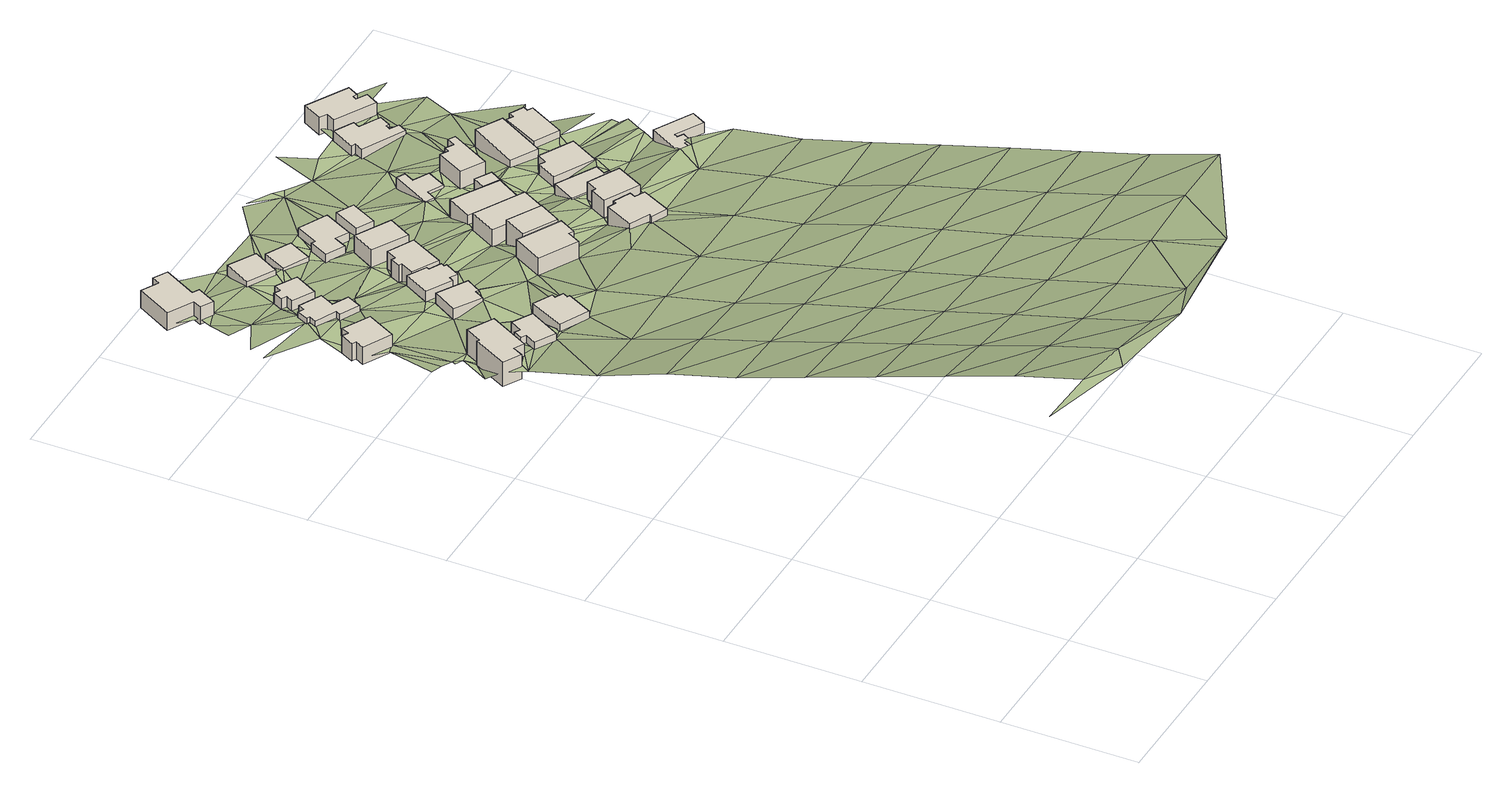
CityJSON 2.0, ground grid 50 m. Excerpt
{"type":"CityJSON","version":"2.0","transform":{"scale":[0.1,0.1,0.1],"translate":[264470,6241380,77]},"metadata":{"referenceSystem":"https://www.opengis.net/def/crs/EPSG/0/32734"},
"CityObjects":{
"building1":{"type":"Building","attributes":{"address":"8A Cloete Road Universtity Estate Cape Town","building":"house","building:levels":3,"building_height":9.7,"plus_code":"4FRW3F62+4Q5","ground_height":96.62,"roof_height":106.32},"geometry":[{"type":"Solid","lod":"1","boundaries":[[[[0,1,2,3]],[[1,4,5,2]],[[4,6,7,5]],[[6,8,9,7]],[[8,10,11,9]],[[10,12,13,11]],[[12,14,15,13]],[[14,0,3,15]],[[3,2,5,7,9,11,13,15]],[[14,12,10,8,6,4,1,0]]]]}]},
"building2":{"type":"Building","attributes":{"address":"19 Haig Road University Estate Cape Town","building":"house","building:levels":2,"building_height":6.9,"plus_code":"4FRW3F62+7Q8","ground_height":91.01,"roof_height":97.91},"geometry":[{"type":"Solid","lod":"1","boundaries":[[[[16,17,18,19]],[[17,20,21,18]],[[20,22,23,21]],[[22,24,25,23]],[[24,26,27,25]],[[26,28,29,27]],[[28,30,31,29]],[[30,16,19,31]],[[19,18,21,23,25,27,29,31]],[[30,28,26,24,22,20,17,16]]]]}]},
"building3":{"type":"Building","attributes":{"address":"8 Cloete Road Universtity Estate Cape Town","building":"house","building:levels":2,"building_height":6.9,"plus_code":"4FRW3F62+3VC","ground_height":96.92,"roof_height":103.82},"geometry":[{"type":"Solid","lod":"1","boundaries":[[[[32,33,34,35]],[[33,36,37,34]],[[36,38,39,37]],[[38,40,41,39]],[[40,42,43,41]],[[42,44,45,43]],[[44,46,47,45]],[[46,32,35,47]],[[35,34,37,39,41,43,45,47]],[[46,44,42,40,38,36,33,32]]]]}]},
"building4":{"type":"Building","attributes":{"address":"Cloete Road Universtity Estate Cape Town","building":"house","building:levels":2,"building_height":6.9,"plus_code":"4FRW3F62+3W7","ground_height":96.92,"roof_height":103.82},"geometry":[{"type":"Solid","lod":"1","boundaries":[[[[48,49,50,51]],[[49,52,53,50]],[[52,54,55,53]],[[54,56,57,55]],[[56,58,59,57]],[[58,60,61,59]],[[60,62,63,61]],[[62,48,51,63]],[[51,50,53,55,57,59,61,63]],[[62,60,58,56,54,52,49,48]]]]}]},
"building5":{"type":"Building","attributes":{"address":"17 Haig Road University Estate Cape Town","building":"house","building:levels":1,"building_height":4.1,"plus_code":"4FRW3F62+8RW","ground_height":88.44,"roof_height":92.54},"geometry":[{"type":"Solid","lod":"1","boundaries":[[[[64,65,66,67]],[[65,68,69,66]],[[68,70,71,69]],[[70,72,73,71]],[[72,74,75,73]],[[74,76,77,75]],[[76,78,79,77]],[[78,80,81,79]],[[80,82,83,81]],[[82,84,85,83]],[[84,86,87,85]],[[86,64,67,87]],[[67,66,69,71,73,75,77,79,81,83,85,87]],[[86,84,82,80,78,76,74,72,70,68,65,64]]]]}]},
"building6":{"type":"Building","attributes":{"address":"32 Rhodes Avenue University Estate Cape Town","building":"house","building:levels":2,"building_height":6.9,"plus_code":"4FRW3F62+GQG","ground_height":83.82,"roof_height":90.72},"geometry":[{"type":"Solid","lod":"1","boundaries":[[[[88,89,90,91]],[[89,92,93,90]],[[92,94,95,93]],[[94,96,97,95]],[[96,98,99,97]],[[98,100,101,99]],[[100,102,103,101]],[[102,104,105,103]],[[104,106,107,105]],[[106,88,91,107]],[[91,90,93,95,97,99,101,103,105,107]],[[106,104,102,100,98,96,94,92,89,88]]]]}]},
"building7":{"type":"Building","attributes":{"address":"18 Cloete Road University Estate Cape Town","building":"house","building:levels":1,"building_height":4.1,"plus_code":"4FRW3F62+6W3","ground_height":93.37,"roof_height":97.47},"geometry":[{"type":"Solid","lod":"1","boundaries":[[[[108,109,110,111]],[[109,112,113,110]],[[112,114,115,113]],[[114,116,117,115]],[[116,118,119,117]],[[118,108,111,119]],[[111,110,113,115,117,119]],[[118,116,114,112,109,108]]]]}]},
"building8":{"type":"Building","attributes":{"address":"15 Haig Road University Estate Cape Town","building":"house","building:levels":1,"building_height":4.1,"plus_code":"4FRW3F62+9VR","ground_height":87.61,"roof_height":91.71},"geometry":[{"type":"Solid","lod":"1","boundaries":[[[[120,121,122,123]],[[121,124,125,122]],[[124,126,127,125]],[[126,128,129,127]],[[128,130,131,129]],[[130,132,133,131]],[[132,134,135,133]],[[134,120,123,135]],[[123,122,125,127,129,131,133,135]],[[134,132,130,128,126,124,121,120]]]]}]},
"building9":{"type":"Building","attributes":{"address":"16 Fryde Road University Estate Cape Town","building":"house","building:levels":1,"building_height":4.1,"plus_code":"4FRW3F62+6WX","ground_height":93.37,"roof_height":97.47},"geometry":[{"type":"Solid","lod":"1","boundaries":[[[[136,137,138,139]],[[137,140,141,138]],[[140,142,143,141]],[[142,144,145,143]],[[144,146,147,145]],[[146,148,149,147]],[[148,150,151,149]],[[150,152,153,151]],[[152,154,155,153]],[[154,136,139,155]],[[139,138,141,143,145,147,149,151,153,155]],[[154,152,150,148,146,144,142,140,137,136]]]]}]},
"building10":{"type":"Building","attributes":{"address":"34 Haig Road University Estate Cape Town","building":"house","building:levels":1,"building_height":4.1,"plus_code":"4FRW3F62+FV9","ground_height":84.83,"roof_height":88.93},"geometry":[{"type":"Solid","lod":"1","boundaries":[[[[156,157,158,159]],[[157,160,161,158]],[[160,162,163,161]],[[162,156,159,163]],[[159,158,161,163]],[[162,160,157,156]]]]}]},
"building11":{"type":"Building","attributes":{"address":"14 Fryde Road University Estate Cape Town","building":"house","building:levels":2,"building_height":6.9,"plus_code":"4FRW3F62+7XM","ground_height":90.07,"roof_height":96.97},"geometry":[{"type":"Solid","lod":"1","boundaries":[[[[164,165,166,167]],[[165,168,169,166]],[[168,170,171,169]],[[170,172,173,171]],[[172,174,175,173]],[[174,176,177,175]],[[176,178,179,177]],[[178,164,167,179]],[[167,166,169,171,173,175,177,179]],[[178,176,174,172,170,168,165,164]]]]}]},
"building12":{"type":"Building","attributes":{"address":"University Estate Cape Town","building":"house","building:levels":1,"building_height":4.1,"plus_code":"4FRW3F62+CXJ","ground_height":83.81,"roof_height":87.91},"geometry":[{"type":"Solid","lod":"1","boundaries":[[[[180,181,182,183]],[[181,184,185,182]],[[184,186,187,185]],[[186,180,183,187]],[[183,182,185,187]],[[186,184,181,180]]]]}]},
"building13":{"type":"Building","attributes":{"address":"23 Fryde Road University Estate Cape Town","building":"house","building:levels":2,"building_height":6.9,"plus_code":"4FRW3F63+43J","ground_height":97.37,"roof_height":104.27},"geometry":[{"type":"Solid","lod":"1","boundaries":[[[[188,189,190,191]],[[189,192,193,190]],[[192,194,195,193]],[[194,196,197,195]],[[196,198,199,197]],[[198,188,191,199]],[[191,190,193,195,197,199]],[[198,196,194,192,189,188]]]]}]},
"building14":{"type":"Building","attributes":{"address":"12 Fryde Road University Estate Cape Town","building":"house","building:levels":2,"building_height":6.9,"plus_code":"4FRW3F63+82J","ground_height":90.07,"roof_height":96.97},"geometry":[{"type":"Solid","lod":"1","boundaries":[[[[200,201,202,203]],[[201,204,205,202]],[[204,206,207,205]],[[206,200,203,207]],[[203,202,205,207]],[[206,204,201,200]]]]}]},
"building15":{"type":"Building","attributes":{"address":"University Estate Cape Town","building":"house","building:levels":1,"building_height":4.1,"plus_code":"4FRW3F63+C22","ground_height":85.43,"roof_height":89.53},"geometry":[{"type":"Solid","lod":"1","boundaries":[[[[208,209,210,211]],[[209,212,213,210]],[[212,214,215,213]],[[214,216,217,215]],[[216,218,219,217]],[[218,220,221,219]],[[220,222,223,221]],[[222,208,211,223]],[[211,210,213,215,217,219,221,223]],[[222,220,218,216,214,212,209,208]]]]}]},
"building16":{"type":"Building","attributes":{"address":"21 Fryde Road University Estate Cape Town","building":"house","building:levels":3,"building_height":9.7,"plus_code":"4FRW3F63+53H","ground_height":92.98,"roof_height":102.68},"geometry":[{"type":"Solid","lod":"1","boundaries":[[[[224,225,226,227]],[[225,228,229,226]],[[228,230,231,229]],[[230,224,227,231]],[[227,226,229,231]],[[230,228,225,224]]]]}]},
"building17":{"type":"Building","attributes":{"address":"19 Fryde Road University Estate Cape Town","building":"house","building:levels":2,"building_height":6.9,"plus_code":"4FRW3F63+647","ground_height":92.33,"roof_height":99.23},"geometry":[{"type":"Solid","lod":"1","boundaries":[[[[232,233,234,235]],[[233,236,237,234]],[[236,238,239,237]],[[238,232,235,239]],[[235,234,237,239]],[[238,236,233,232]]]]}]},
"building18":{"type":"Building","attributes":{"address":"40 Fryde Road University Estate Cape Town","building":"house","building:levels":1,"building_height":4.1,"plus_code":"4FRW3F63+93V","ground_height":85.43,"roof_height":89.53},"geometry":[{"type":"Solid","lod":"1","boundaries":[[[[240,241,242,243]],[[241,244,245,242]],[[244,246,247,245]],[[246,240,243,247]],[[243,242,245,247]],[[246,244,241,240]]]]}]},
"building19":{"type":"Building","attributes":{"address":"20 Baris Road University Estate Cape Town","building":"house","building:levels":2,"building_height":6.9,"plus_code":"4FRW3F63+35G","ground_height":96.69,"roof_height":103.59},"geometry":[{"type":"Solid","lod":"1","boundaries":[[[[248,249,250,251]],[[249,252,253,250]],[[252,254,255,253]],[[254,256,257,255]],[[256,258,259,257]],[[258,260,261,259]],[[260,262,263,261]],[[262,264,265,263]],[[264,266,267,265]],[[266,248,251,267]],[[251,250,253,255,257,259,261,263,265,267]],[[266,264,262,260,258,256,254,252,249,248]]]]}]},
"building20":{"type":"Building","attributes":{"address":"15 Fryde Road University Estate Cape Town","building":"house","building:levels":2,"building_height":6.9,"plus_code":"4FRW3F63+749","ground_height":89.05,"roof_height":95.95},"geometry":[{"type":"Solid","lod":"1","boundaries":[[[[268,269,270,271]],[[269,272,273,270]],[[272,274,275,273]],[[274,268,271,275]],[[271,270,273,275]],[[274,272,269,268]]]]}]},
"building21":{"type":"Building","attributes":{"address":"18 Baris Road University Estate Cape Town","building":"house","building:levels":2,"building_height":6.9,"plus_code":"4FRW3F63+46C","ground_height":96.69,"roof_height":103.59},"geometry":[{"type":"Solid","lod":"1","boundaries":[[[[276,277,278,279]],[[277,280,281,278]],[[280,282,283,281]],[[282,284,285,283]],[[284,286,287,285]],[[286,276,279,287]],[[279,278,281,283,285,287]],[[286,284,282,280,277,276]]]]}]},
"building22":{"type":"Building","attributes":{"address":"16 Baris Road University Estate Cape Town","building":"house","building:levels":1,"building_height":4.1,"plus_code":"4FRW3F63+565","ground_height":92.33,"roof_height":96.43},"geometry":[{"type":"Solid","lod":"1","boundaries":[[[[288,289,290,291]],[[289,292,293,290]],[[292,294,295,293]],[[294,296,297,295]],[[296,298,299,297]],[[298,288,291,299]],[[291,290,293,295,297,299]],[[298,296,294,292,289,288]]]]}]},
"building23":{"type":"Building","attributes":{"address":"11 Fryde Road University Estate Cape Town","building":"house","building:levels":1,"building_height":4.1,"plus_code":"4FRW3F63+958","ground_height":84.53,"roof_height":88.63},"geometry":[{"type":"Solid","lod":"1","boundaries":[[[[300,301,302,303]],[[301,304,305,302]],[[304,306,307,305]],[[306,308,309,307]],[[308,310,311,309]],[[310,312,313,311]],[[312,314,315,313]],[[314,300,303,315]],[[303,302,305,307,309,311,313,315]],[[314,312,310,308,306,304,301,300]]]]}]},
"building24":{"type":"Building","attributes":{"address":"University Estate Cape Town","building":"house","building:levels":1,"building_height":4.1,"plus_code":"4FRW3F63+76J","ground_height":88.17,"roof_height":92.27},"geometry":[{"type":"Solid","lod":"1","boundaries":[[[[316,317,318,319]],[[317,320,321,318]],[[320,322,323,321]],[[322,316,319,323]],[[319,318,321,323]],[[322,320,317,316]]]]}]},
"building25":{"type":"Building","attributes":{"address":"44 Rhodes Avenue University Estate Cape Town","building":"house","building:levels":2,"building_height":6.9,"plus_code":"4FRW3F63+86G","ground_height":87.6,"roof_height":94.5},"geometry":[{"type":"Solid","lod":"1","boundaries":[[[[324,325,326,327]],[[325,328,329,326]],[[328,330,331,329]],[[330,332,333,331]],[[332,334,335,333]],[[334,336,337,335]],[[336,338,339,337]],[[338,324,327,339]],[[327,326,329,331,333,335,337,339]],[[338,336,334,332,330,328,325,324]]]]}]},
"building26":{"type":"Building","attributes":{"address":"14 Baris Road University Estate Cape Town","building":"house","building:levels":1,"building_height":4.1,"plus_code":"4FRW3F63+674","ground_height":91.77,"roof_height":95.87},"geometry":[{"type":"Solid","lod":"1","boundaries":[[[[340,341,342,343]],[[341,344,345,342]],[[344,346,347,345]],[[346,348,349,347]],[[348,350,351,349]],[[350,340,343,351]],[[343,342,345,347,349,351]],[[350,348,346,344,341,340]]]]}]},
"building27":{"type":"Building","attributes":{"address":"46 Rhodes Avenue University Estate Cape Town","building":"house","building:levels":2,"building_height":6.9,"plus_code":"4FRW3F63+77Q","ground_height":87.6,"roof_height":94.5},"geometry":[{"type":"Solid","lod":"1","boundaries":[[[[352,353,354,355]],[[353,356,357,354]],[[356,358,359,357]],[[358,352,355,359]],[[355,354,357,359]],[[358,356,353,352]]]]}]},
"building28":{"type":"Building","attributes":{"address":"19 Baris Road University Estate Cape Town","building":"house","building:levels":1,"building_height":4.1,"plus_code":"4FRW3F63+3CR","ground_height":96.11,"roof_height":100.21},"geometry":[{"type":"Solid","lod":"1","boundaries":[[[[360,361,362,363]],[[361,364,365,362]],[[364,366,367,365]],[[366,368,369,367]],[[368,370,371,369]],[[370,372,373,371]],[[372,374,375,373]],[[374,376,377,375]],[[376,378,379,377]],[[378,360,363,379]],[[363,362,365,367,369,371,373,375,377,379]],[[378,376,374,372,370,368,366,364,361,360]]]]}]},
"building29":{"type":"Building","attributes":{"address":"9 Fryde Road University Estate Cape Town","building":"house","building:levels":1,"building_height":4.1,"plus_code":"4FRW3F63+F74","ground_height":80.74,"roof_height":84.84},"geometry":[{"type":"Solid","lod":"1","boundaries":[[[[380,381,382,383]],[[381,384,385,382]],[[384,386,387,385]],[[386,388,389,387]],[[388,390,391,389]],[[390,392,393,391]],[[392,394,395,393]],[[394,396,397,395]],[[396,398,399,397]],[[398,400,401,399]],[[400,402,403,401]],[[402,380,383,403]],[[383,382,385,387,389,391,393,395,397,399,401,403]],[[402,400,398,396,394,392,390,388,386,384,381,380]]]]}]},
"building30":{"type":"Building","attributes":{"address":"12 Baris Road University Estate Cape Town","building":"house","building:levels":2,"building_height":6.9,"plus_code":"4FRW3F63+78H","ground_height":86.99,"roof_height":93.89},"geometry":[{"type":"Solid","lod":"1","boundaries":[[[[404,405,406,407]],[[405,408,409,406]],[[408,410,411,409]],[[410,412,413,411]],[[412,414,415,413]],[[414,416,417,415]],[[416,418,419,417]],[[418,404,407,419]],[[407,406,409,411,413,415,417,419]],[[418,416,414,412,410,408,405,404]]]]}]},
"building31":{"type":"Building","attributes":{"address":"7 Fryde Road University Estate Cape Town","building":"house","building:levels":2,"building_height":6.9,"plus_code":"4FRW3F63+G88","ground_height":77.99,"roof_height":84.89},"geometry":[{"type":"Solid","lod":"1","boundaries":[[[[420,421,422,423]],[[421,424,425,422]],[[424,426,427,425]],[[426,428,429,427]],[[428,430,431,429]],[[430,432,433,431]],[[432,434,435,433]],[[434,436,437,435]],[[436,438,439,437]],[[438,420,423,439]],[[423,422,425,427,429,431,433,435,437,439]],[[438,436,434,432,430,428,426,424,421,420]]]]}]},
"terrain1":{"type":"TINRelief","geometry":[{"type":"CompositeSurface","lod":"1","boundaries":[[[440,441,442]],[[443,444,442]],[[441,443,442]],[[445,446,444]],[[445,444,443]],[[447,448,446]],[[447,446,445]],[[443,441,449]],[[448,450,451]],[[452,445,443]],[[450,448,447]],[[453,454,451]],[[447,445,455]],[[443,449,452]],[[453,451,450]],[[455,445,452]],[[454,456,457]],[[447,458,450]],[[456,454,453]],[[458,447,455]],[[457,459,460]],[[453,450,461]],[[459,457,456]],[[462,452,449]],[[463,464,465]],[[455,452,462]],[[461,450,458]],[[463,6,466]],[[464,467,465]],[[460,468,464]],[[469,456,453]],[[467,470,465]],[[471,460,459]],[[6,472,466]],[[473,474,475]],[[476,458,455]],[[464,477,467]],[[469,453,461]],[[472,478,479]],[[472,6,4]],[[475,478,473]],[[468,460,471]],[[472,1,478]],[[476,455,462]],[[472,4,1]],[[477,464,468]],[[480,459,456]],[[481,467,477]],[[478,1,482]],[[478,482,473]],[[483,473,482]],[[481,38,467]],[[458,484,461]],[[477,485,481]],[[480,456,469]],[[449,486,462]],[[38,487,467]],[[20,17,16]],[[484,458,476]],[[16,488,20]],[[489,471,459]],[[471,490,468]],[[38,491,33]],[[488,492,493]],[[38,33,487]],[[487,494,1]],[[469,461,495]],[[482,1,496]],[[497,468,490]],[[489,459,480]],[[498,499,492]],[[500,490,471]],[[16,501,488]],[[468,497,502]],[[495,461,484]],[[494,487,33]],[[503,486,449]],[[504,501,16]],[[492,488,505]],[[462,506,476]],[[498,507,508]],[[494,496,1]],[[500,497,490]],[[482,509,504]],[[505,488,501]],[[33,502,494]],[[510,480,469]],[[505,511,492]],[[48,502,497]],[[512,471,489]],[[500,471,512]],[[498,492,513]],[[496,509,482]],[[507,498,514]],[[484,476,506]],[[515,516,517]],[[48,494,502]],[[462,486,506]],[[510,469,495]],[[501,518,505]],[[514,515,507]],[[501,504,519]],[[498,513,126]],[[513,520,65]],[[504,509,519]],[[514,498,124]],[[513,65,126]],[[480,521,489]],[[494,48,522]],[[522,496,494]],[[126,124,498]],[[126,65,130]],[[484,523,495]],[[496,524,509]],[[65,525,130]],[[521,480,510]],[[130,128,126]],[[519,509,526]],[[527,528,529]],[[500,512,530]],[[530,531,500]],[[532,531,529]],[[486,503,506]],[[523,484,506]],[[533,534,525]],[[526,509,524]],[[132,130,525]],[[534,519,535]],[[536,514,537]],[[124,537,514]],[[527,538,48]],[[531,530,529]],[[489,539,512]],[[540,536,541]],[[132,525,534]],[[522,48,538]],[[120,124,121]],[[534,535,132]],[[542,519,526]],[[542,535,519]],[[529,538,527]],[[543,510,495]],[[544,545,522]],[[140,526,524]],[[539,489,521]],[[120,537,124]],[[544,522,538]],[[495,523,543]],[[524,114,140]],[[546,529,530]],[[547,537,120]],[[541,536,548]],[[134,547,120]],[[536,537,157]],[[549,530,512]],[[542,176,535]],[[544,538,114]],[[132,535,204]],[[546,538,529]],[[550,506,503]],[[144,140,114]],[[144,142,140]],[[510,551,521]],[[548,536,157]],[[549,512,539]],[[537,547,552]],[[134,132,204]],[[535,176,174]],[[542,154,553]],[[176,542,553]],[[523,506,550]],[[554,547,134]],[[543,551,510]],[[555,144,114]],[[535,174,204]],[[176,553,178]],[[554,552,547]],[[154,152,150]],[[553,154,556]],[[557,114,538]],[[192,546,530]],[[144,555,146]],[[148,146,150]],[[556,154,150]],[[558,539,521]],[[546,557,538]],[[146,556,150]],[[114,557,555]],[[559,530,549]],[[560,554,134]],[[146,555,556]],[[174,172,170]],[[548,157,156]],[[134,204,561]],[[562,543,523]],[[204,174,170]],[[181,552,554]],[[192,530,559]],[[551,558,521]],[[560,134,561]],[[552,181,156]],[[523,550,562]],[[539,563,549]],[[170,206,204]],[[556,555,564]],[[565,550,503]],[[204,201,561]],[[557,564,555]],[[551,543,566]],[[567,548,156]],[[206,170,168]],[[558,563,539]],[[560,561,568]],[[569,561,201]],[[562,566,543]],[[567,156,181]],[[194,192,196]],[[557,570,564]],[[571,560,568]],[[168,556,572]],[[198,570,557]],[[559,549,573]],[[192,559,574]],[[572,556,564]],[[201,200,569]],[[571,567,181]],[[192,574,196]],[[575,558,551]],[[225,564,570]],[[572,206,168]],[[576,568,577]],[[576,571,568]],[[563,578,549]],[[579,580,569]],[[570,198,581]],[[550,565,562]],[[200,579,569]],[[566,575,551]],[[578,573,549]],[[576,567,571]],[[573,574,559]],[[198,196,260]],[[200,206,582]],[[200,583,579]],[[260,196,574]],[[206,572,584]],[[585,564,225]],[[563,558,586]],[[198,260,581]],[[583,200,244]],[[206,584,582]],[[566,562,587]],[[240,579,583]],[[574,573,588]],[[558,575,586]],[[585,225,589]],[[582,244,200]],[[581,585,589]],[[579,240,208]],[[562,565,587]],[[581,260,286]],[[573,578,590]],[[576,591,567]],[[578,563,592]],[[581,284,585]],[[581,286,284]],[[578,593,590]],[[572,594,584]],[[582,584,269]],[[256,260,258]],[[260,256,286]],[[591,576,208]],[[575,566,595]],[[592,563,586]],[[596,244,582]],[[286,256,254]],[[594,572,232]],[[590,593,597]],[[595,566,587]],[[246,598,240]],[[240,591,208]],[[591,599,567]],[[244,596,246]],[[269,596,582]],[[600,585,284]],[[601,593,578]],[[232,585,600]],[[286,254,602]],[[254,603,597]],[[598,591,240]],[[596,598,246]],[[575,604,586]],[[282,280,284]],[[601,578,592]],[[597,602,254]],[[280,600,284]],[[269,605,596]],[[575,595,604]],[[606,594,232]],[[605,269,320]],[[232,600,289]],[[607,597,593]],[[608,320,269]],[[609,610,591]],[[598,596,306]],[[606,232,289]],[[594,606,608]],[[611,600,280]],[[592,586,612]],[[597,607,602]],[[607,593,601]],[[613,591,598]],[[614,609,591]],[[605,615,616]],[[605,320,617]],[[277,611,280]],[[604,612,586]],[[277,602,611]],[[289,618,606]],[[608,606,323]],[[615,605,617]],[[320,608,323]],[[591,613,614]],[[617,320,317]],[[619,598,306]],[[613,598,619]],[[620,606,618]],[[592,621,601]],[[323,606,620]],[[289,622,618]],[[602,623,611]],[[617,317,624]],[[615,617,625]],[[607,623,602]],[[301,626,304]],[[624,317,316]],[[621,592,612]],[[626,615,625]],[[627,316,323]],[[304,619,306]],[[323,620,627]],[[628,622,629]],[[619,304,626]],[[618,622,630]],[[631,628,611]],[[624,316,627]],[[632,607,601]],[[344,341,620]],[[628,630,622]],[[633,626,625]],[[620,341,627]],[[619,626,633]],[[611,623,631]],[[630,628,631]],[[633,625,634]],[[632,601,621]],[[619,635,613]],[[623,607,636]],[[637,627,341]],[[638,619,633]],[[353,624,627]],[[639,640,613]],[[639,613,641]],[[642,638,633]],[[641,613,635]],[[637,341,643]],[[353,324,624]],[[607,644,636]],[[340,643,341]],[[631,623,361]],[[630,631,645]],[[607,632,644]],[[646,637,643]],[[619,638,647]],[[648,636,649]],[[635,619,647]],[[635,650,641]],[[630,651,340]],[[641,652,639]],[[631,361,645]],[[644,649,636]],[[653,643,340]],[[646,643,653]],[[352,637,646]],[[324,654,638]],[[374,372,376]],[[630,645,651]],[[324,353,654]],[[638,654,647]],[[655,352,646]],[[656,340,651]],[[653,340,657]],[[340,656,658]],[[659,652,402]],[[659,660,652]],[[352,655,661]],[[655,662,661]],[[340,658,657]],[[654,663,647]],[[664,665,666]],[[667,353,352]],[[664,666,663]],[[667,654,353]],[[398,402,400]],[[663,398,664]],[[404,653,668]],[[352,661,667]],[[659,402,669]],[[654,667,663]],[[408,405,404]],[[402,398,669]],[[663,669,398]],[[670,661,408]],[[670,667,661]],[[671,669,663]],[[671,663,667]],[[672,673,674]],[[675,674,673]],[[669,671,675]],[[674,675,676]],[[677,676,675]],[[677,675,678]]]}]}
},
"vertices":[
[412,2278,196],[318,2329,196],[318,2329,293],[412,2278,293],[285,2268,196],[285,2268,293],[277,2273,196],[277,2273,293],[208,2146,196],[208,2146,293],[274,2110,196],[274,2110,293],[294,2148,196],[294,2148,293],[331,2128,196],[331,2128,293],
[248,2746,140],[233,2716,140],[233,2716,209],[248,2746,209],[212,2728,140],[212,2728,209],[186,2680,140],[186,2680,209],[202,2671,140],[202,2671,209],[185,2639,140],[185,2639,209],[290,2584,140],[290,2584,209],[348,2693,140],[348,2693,209],
[523,2193,199],[449,2234,199],[449,2234,268],[523,2193,268],[424,2190,199],[424,2190,268],[404,2201,199],[404,2201,268],[386,2169,199],[386,2169,268],[405,2159,199],[405,2159,268],[383,2119,199],[383,2119,268],[459,2077,199],[459,2077,268],
[573,2217,199],[508,2089,199],[508,2089,268],[573,2217,268],[615,2035,199],[615,2035,268],[664,2130,199],[664,2130,268],[655,2134,199],[655,2134,268],[665,2153,199],[665,2153,268],[635,2168,199],[635,2168,268],[642,2182,199],[642,2182,268],
[447,2918,114],[364,2959,114],[364,2959,155],[447,2918,155],[353,2936,114],[353,2936,155],[332,2946,114],[332,2946,155],[312,2905,114],[312,2905,155],[324,2900,114],[324,2900,155],[311,2873,114],[311,2873,155],[388,2836,114],[388,2836,155],[380,2818,114],[380,2818,155],[452,2783,114],[452,2783,155],[478,2836,114],[478,2836,155],[420,2865,114],[420,2865,155],
[364,3432,68],[313,3460,68],[313,3460,137],[364,3432,137],[297,3431,68],[297,3431,137],[234,3465,68],[234,3465,137],[161,3332,68],[161,3332,137],[253,3282,68],[253,3282,137],[237,3252,68],[237,3252,137],[285,3226,68],[285,3226,137],[323,3297,68],[323,3297,137],[298,3311,68],[298,3311,137],
[605,2414,164],[625,2449,164],[625,2449,205],[605,2414,205],[636,2443,164],[636,2443,205],[669,2498,164],[669,2498,205],[561,2562,164],[561,2562,205],[507,2472,164],[507,2472,205],
[436,3080,106],[422,3054,106],[422,3054,147],[436,3080,147],[400,3066,106],[400,3066,147],[381,3031,106],[381,3031,147],[401,3020,106],[401,3020,147],[387,2995,106],[387,2995,147],[466,2952,106],[466,2952,147],[513,3038,106],[513,3038,147],
[606,2688,164],[554,2594,164],[554,2594,205],[606,2688,205],[648,2543,164],[648,2543,205],[657,2559,164],[657,2559,205],[685,2543,164],[685,2543,205],[716,2599,164],[716,2599,205],[707,2604,164],[707,2604,205],[714,2617,164],[714,2617,205],[669,2641,164],[669,2641,205],[674,2651,164],[674,2651,205],
[604,3231,78],[505,3286,78],[505,3286,119],[604,3231,119],[450,3188,78],[450,3188,119],[550,3133,78],[550,3133,119],
[635,2685,131],[732,2634,131],[732,2634,200],[635,2685,200],[797,2758,131],[797,2758,200],[702,2807,131],[702,2807,200],[681,2768,131],[681,2768,200],[668,2775,131],[668,2775,200],[650,2740,131],[650,2740,200],[661,2734,131],[661,2734,200],
[718,3162,68],[626,3209,68],[626,3209,109],[718,3162,109],[581,3122,68],[581,3122,109],[673,3075,68],[673,3075,109],
[855,2417,204],[795,2308,204],[795,2308,273],[855,2417,273],[936,2232,204],[936,2232,273],[962,2280,204],[962,2280,273],[979,2270,204],[979,2270,273],[1013,2332,204],[1013,2332,273],
[862,2871,131],[734,2941,131],[734,2941,200],[862,2871,200],[686,2856,131],[686,2856,200],[814,2785,131],[814,2785,200],
[887,3115,84],[782,3168,84],[782,3168,125],[887,3115,125],[740,3086,84],[740,3086,125],[726,3093,84],[726,3093,125],[690,3022,84],[690,3022,125],[759,2987,84],[759,2987,125],[783,3034,84],[783,3034,125],[833,3009,84],[833,3009,125],
[1080,2437,160],[958,2504,160],[958,2504,257],[1080,2437,257],[912,2422,160],[912,2422,257],[1034,2355,160],[1034,2355,257],
[1165,2539,153],[985,2638,153],[985,2638,222],[1165,2539,222],[931,2541,153],[931,2541,222],[1111,2441,153],[1111,2441,222],
[912,3095,84],[862,2997,84],[862,2997,125],[912,3095,125],[925,2965,84],[925,2965,125],[975,3063,84],[975,3063,125],
[1230,2057,197],[1283,2165,197],[1283,2165,266],[1230,2057,266],[1246,2183,197],[1246,2183,266],[1256,2204,197],[1256,2204,266],[1192,2234,197],[1192,2234,266],[1186,2221,197],[1186,2221,266],[1155,2236,197],[1155,2236,266],[1104,2130,197],[1104,2130,266],[1178,2095,197],[1178,2095,266],[1169,2086,197],[1169,2086,266],
[1226,2659,120],[1059,2757,120],[1059,2757,190],[1226,2659,190],[1006,2667,120],[1006,2667,190],[1173,2569,120],[1173,2569,190],
[1310,2195,197],[1363,2296,197],[1363,2296,266],[1310,2195,266],[1249,2356,197],[1249,2356,266],[1227,2314,197],[1227,2314,266],[1212,2322,197],[1212,2322,266],[1181,2263,197],[1181,2263,266],
[1426,2409,153],[1281,2489,153],[1281,2489,194],[1426,2409,194],[1233,2403,153],[1233,2403,194],[1397,2313,153],[1397,2313,194],[1424,2363,153],[1424,2363,194],[1406,2373,153],[1406,2373,194],
[1250,2927,75],[1192,2957,75],[1192,2957,116],[1250,2927,116],[1212,2995,75],[1212,2995,116],[1180,3011,75],[1180,3011,116],[1103,2868,75],[1103,2868,116],[1136,2851,75],[1136,2851,116],[1155,2885,75],[1155,2885,116],[1212,2855,75],[1212,2855,116],
[1299,2725,112],[1241,2759,112],[1241,2759,153],[1299,2725,153],[1215,2716,112],[1215,2716,153],[1274,2682,112],[1274,2682,153],
[1396,2904,106],[1369,2919,106],[1369,2919,175],[1396,2904,175],[1352,2889,106],[1352,2889,175],[1322,2906,106],[1322,2906,175],[1313,2889,106],[1313,2889,175],[1284,2905,106],[1284,2905,175],[1229,2804,106],[1229,2804,175],[1315,2757,106],[1315,2757,175],
[1525,2542,148],[1402,2608,148],[1402,2608,189],[1525,2542,189],[1382,2573,148],[1382,2573,189],[1360,2585,148],[1360,2585,189],[1320,2511,148],[1320,2511,189],[1465,2433,148],[1465,2433,189],
[1553,2811,106],[1458,2864,106],[1458,2864,175],[1553,2811,175],[1357,2686,106],[1357,2686,175],[1453,2633,106],[1453,2633,175],
[1780,2236,191],[1641,2312,191],[1641,2312,232],[1780,2236,232],[1567,2177,191],[1567,2177,232],[1605,2156,191],[1605,2156,232],[1622,2188,191],[1622,2188,232],[1644,2177,191],[1644,2177,232],[1664,2213,191],[1664,2213,232],[1643,2225,191],[1643,2225,232],[1649,2237,191],[1649,2237,232],[1750,2182,191],[1750,2182,232],
[1365,3329,37],[1317,3239,37],[1317,3239,78],[1365,3329,78],[1334,3235,37],[1334,3235,78],[1317,3202,37],[1317,3202,78],[1472,3120,37],[1472,3120,78],[1490,3154,37],[1490,3154,78],[1458,3172,37],[1458,3172,78],[1467,3189,37],[1467,3189,78],[1478,3183,37],[1478,3183,78],[1501,3226,37],[1501,3226,78],[1424,3267,37],[1424,3267,78],[1437,3291,37],[1437,3291,78],
[1654,2753,100],[1635,2763,100],[1635,2763,169],[1654,2753,169],[1644,2780,100],[1644,2780,169],[1593,2807,100],[1593,2807,169],[1583,2788,100],[1583,2788,169],[1560,2801,100],[1560,2801,169],[1489,2668,100],[1489,2668,169],[1582,2619,100],[1582,2619,169],
[1449,3473,10],[1410,3402,10],[1410,3402,79],[1449,3473,79],[1437,3387,10],[1437,3387,79],[1418,3354,10],[1418,3354,79],[1566,3272,10],[1566,3272,79],[1593,3320,10],[1593,3320,79],[1555,3342,10],[1555,3342,79],[1563,3356,10],[1563,3356,79],[1577,3348,10],[1577,3348,79],[1600,3389,10],[1600,3389,79],
[2,70,885],[418,12,831],[251,70,869],[500,70,831],[251,320,803],[500,320,760],[251,570,720],[500,570,680],[251,820,637],[827,5,777],[500,820,605],[251,1075,552],[749,70,777],[500,1075,529],[251,1325,468],[749,320,707],[500,1325,451],[251,1575,404],[749,570,642],[500,1575,381],[251,1825,314],[749,820,572],[998,70,745],[208,2146,252],[251,2075,252],[274,2110,252],[220,2214,196],[331,2128,252],[459,2077,245],[749,1075,503],[294,2148,252],[500,1825,298],[280,2323,196],[251,2575,168],[178,2386,196],[220,2373,196],[998,320,683],[383,2119,245],[258,2352,196],[251,2339,196],[749,1325,439],[386,2169,245],[290,2584,168],[185,2639,168],[998,570,616],[405,2159,245],[1247,70,747],[412,2278,199],[251,2825,140],[749,1575,361],[500,2075,245],[424,2190,245],[312,2905,140],[98,2953,122],[500,2325,199],[998,820,552],[507,2472,165],[508,2089,245],[251,3075,114],[121,3011,122],[615,2035,245],[380,2818,136],[523,2193,245],[1295,72,747],[348,2693,168],[311,2873,140],[1247,320,692],[218,3206,90],[168,3115,114],[500,2575,165],[998,1075,486],[324,2900,140],[749,1825,306],[332,2946,140],[285,3226,90],[237,3252,90],[253,3282,90],[161,3332,90],[388,2836,136],[452,2783,136],[353,2936,140],[998,1325,423],[605,2414,199],[1247,570,620],[561,2562,165],[447,2918,136],[554,2594,165],[642,2182,249],[635,2168,249],[665,2153,249],[749,2075,249],[664,2130,249],[655,2134,249],[420,2865,136],[478,2836,136],[500,2825,136],[323,3297,90],[450,3188,106],[749,2325,207],[998,1575,362],[298,3311,90],[364,3432,90],[606,2688,165],[1247,820,552],[636,2443,207],[625,2449,207],[795,2308,207],[500,3075,106],[500,3325,78],[998,1825,304],[1496,320,709],[1247,1075,492],[550,3133,106],[635,2685,164],[581,3122,106],[749,2575,164],[732,2634,164],[855,2417,207],[1247,1325,429],[998,2075,252],[673,3075,98],[690,3022,98],[1496,570,630],[1247,1575,352],[931,2541,160],[1745,320,710],[1496,820,559],[749,3325,68],[726,3093,98],[759,2987,98],[912,2422,204],[718,3162,98],[985,2638,160],[1169,2086,245],[1104,2130,252],[1496,1075,492],[782,3168,98],[740,3086,98],[1247,1825,305],[833,3009,98],[783,3034,98],[1034,2355,204],[998,2825,120],[862,2997,98],[1006,2667,160],[1111,2441,204],[1496,1325,427],[1745,570,629],[1178,2095,245],[1080,2437,204],[1230,2057,245],[998,3325,55],[1496,1575,341],[1247,2075,245],[1173,2569,153],[1745,820,560],[1103,2868,120],[1283,2165,245],[998,3075,84],[891,3422,55],[1233,2403,197],[1496,1825,299],[1310,2195,245],[1246,2183,245],[1745,1075,493],[1136,2851,112],[1247,2575,153],[1496,2075,248],[1226,2659,153],[1000,3369,55],[915,3418,55],[1397,2313,195],[1745,1325,424],[1130,3289,45],[1032,3342,55],[1212,2855,112],[1155,2885,112],[1229,2804,112],[1320,2511,153],[1247,3075,75],[1360,2585,153],[1745,1575,352],[1426,2409,195],[1567,2177,248],[1315,2757,112],[1284,2905,112],[1250,2927,112],[1357,2686,153],[1424,2363,195],[1406,2373,195],[1465,2433,195],[1496,2325,195],[1745,1825,286],[1322,2906,112],[1313,2889,112],[1317,3202,45],[1605,2156,248],[1453,2633,148],[1369,2919,112],[1247,3325,45],[1227,3467,20],[1317,3239,45],[1352,2889,112],[1496,2575,148],[1745,2075,244],[1668,2358,191],[1489,2668,148],[1472,3120,69],[1622,2188,244],[1644,2177,244],[1334,3235,45],[1679,2382,191],[1365,3329,45],[1582,2619,148],[1496,3075,69],[1560,2801,106],[1709,2435,191],[1740,2511,145],[1736,2482,145],[1418,3354,37],[1410,3402,37],[1593,2807,106],[1583,2788,106],[1490,3154,69],[1478,3183,69],[1467,3189,69],[1458,3172,69],[1641,3041,59],[1745,2575,145],[1566,3272,37],[1745,2825,100],[1690,3153,59],[1563,3356,37],[1555,3342,37],[1577,3348,37],[1593,3320,37],[1600,3389,37],[1635,3393,24],[1745,3325,24]
]}
